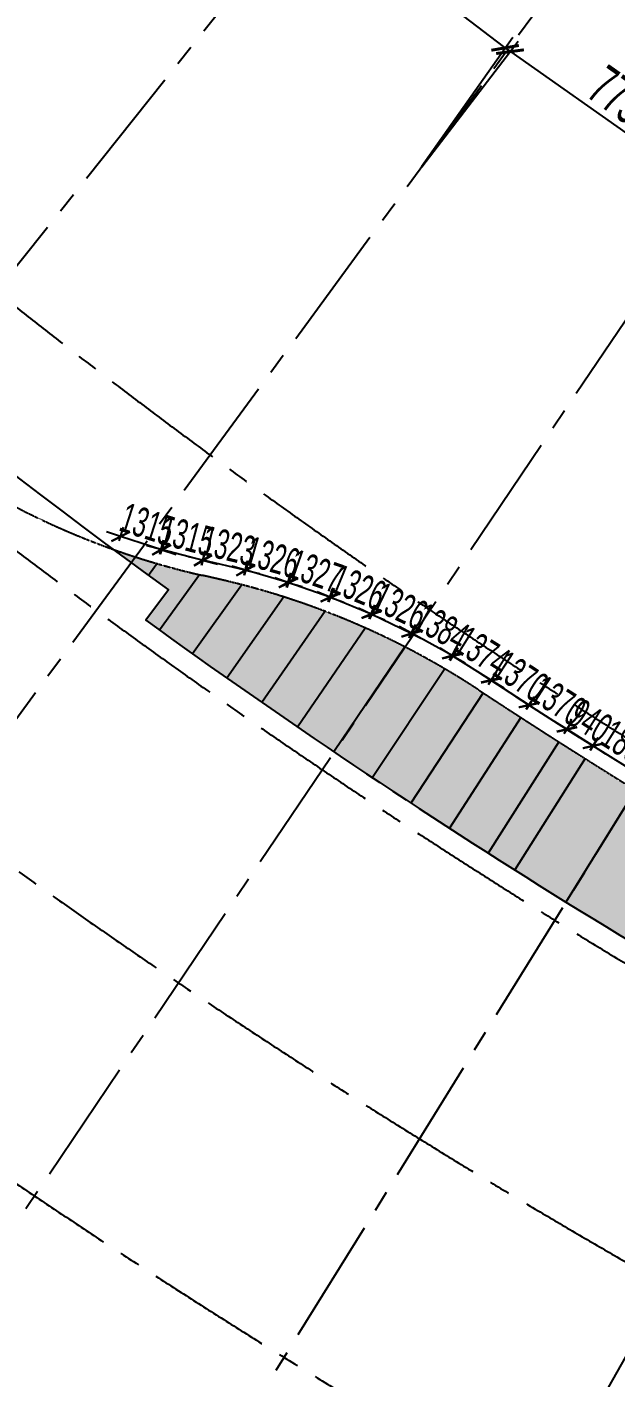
# Model space of a CAD drawing. Extents: x -668578 to 2331563, y -1202445 to 1620273.
# Drawn here: x 1590489 to 1608334, y 95313 to 136273 of the extents above; entities that cross this region are included whole.
import ezdxf

# ---------------------------------------------------------------- set-up
doc = ezdxf.new("R2010")
doc.units = 0
doc.linetypes.add('CENTER2', pattern=[28.575000000000003, 19.05, -3.175, 3.175, -3.175])
doc.linetypes.add('DASH', pattern=[0.35, 0.25, -0.1])
doc.layers.get('0').update_dxf_attribs({"color": 8})
doc.layers.get('Defpoints').update_dxf_attribs({"color": 8})
for name, color, linetype in [('#填充层', 8, 'Continuous'), ('#幕墙线-平面', 8, 'Continuous'), ('#标注', 8, 'Continuous'), ('#轴线', 8, 'CENTER2'), ('dim', 8, 'Continuous')]:
    doc.layers.add(name, color=color, linetype=linetype)
doc.styles.add('JHZX', font='jrs.shx', dxfattribs={"width": 0.6, "bigfont": 'jhz.shx'})
doc.dimstyles.new('JZBZ-300', dxfattribs={"dimscale": 300, "dimtxt": 3, "dimasz": 1.5, "dimexe": 1, "dimexo": 1, "dimgap": 0.5, "dimtad": 1, "dimdec": 0, "dimdsep": 46, "dimtxsty": 'JHZX', "dimblk1": 'ARCHTICK', "dimblk2": 'ARCHTICK', "dimsah": 1, "dimcen": 0, "dimclrd": 1, "dimclre": 1, "dimclrt": 2, "dimazin": 2, "dimtfac": 1, "dimtdec": 0, "dimtix": 1, "dimtmove": 0, "dimatfit": 3, "dimfxl": 0, "dimtolj": 1, "dimlwd": -1, "dimlwe": -1, "dimarcsym": 0})
doc.dimstyles.new('JZBZ-400', dxfattribs={"dimscale": 400, "dimtxt": 3, "dimasz": 1.5, "dimexe": 1, "dimexo": 1, "dimgap": 0.5, "dimtad": 1, "dimdec": 0, "dimdsep": 46, "dimtxsty": 'JHZX', "dimblk1": 'ARCHTICK', "dimblk2": 'ARCHTICK', "dimsah": 1, "dimcen": 0, "dimclrd": 1, "dimclre": 1, "dimclrt": 2, "dimazin": 2, "dimtfac": 1, "dimtdec": 0, "dimtix": 1, "dimtmove": 0, "dimatfit": 3, "dimfxl": 0, "dimtolj": 1, "dimlwd": -1, "dimlwe": -1, "dimarcsym": 0})

# ---------------------------------------------------------------- blocks, each defined once
blk = doc.blocks.new('_ARCHTICK')
at = {"color": 0, "linetype": 'ByBlock', "const_width": 0.15}
blk.add_lwpolyline([(-0.5, -0.5), (0.5, 0.5)], dxfattribs=at)
blk = doc.blocks.new('*D2918')
at = {"layer": '#标注', "ltscale": 300, "transparency": 16777216}
for p, q in [((52517.44000796566, 44290.05046599925), (60086.3965880055, 50671.34314769605)), ((174425.4857381964, -21557.413640005), (175612.1593012065, -11728.79187218522))]:
    blk.add_line(p, q, dxfattribs=at)
blk.add_arc((197092.148216231, 166179.179792065), 179599.9896916214, 220.1338192809486, 263.1156299250185, dxfattribs=at)
at = {"layer": 'Defpoints', "color": 0, "ltscale": 300, "transparency": 16777216}
for p in [(197092.148216231, 166179.179792065), (52211.62358048931, 44032.22045865798), (92698.63031371537, 20034.90273282577), (174377.5393316101, -21954.52967102801)]:
    blk.add_point(p, dxfattribs=at)
at = {"layer": '#标注', "ltscale": 300, "transparency": 16777216, "xscale": 600, "yscale": 600, "zscale": 600}
for p, rotation in [((59780.58016052921, 50413.51314035473), 130.1338192809486), ((175564.2128946202, -12125.90790320823), 353.1156299250185)]:
    blk.add_blockref('_ARCHTICK', p, dxfattribs=dict(at, rotation=rotation))
at = {"layer": '#标注', "ltscale": 300, "transparency": 16777216, "insert": (112118.423318551, 8861.341036451122), "char_height": 1200, "attachment_point": 5, "rotation": 331.6247246029836, "style": 'JHZX'}
blk.add_mtext('\\A1;42.98°', dxfattribs=at)
blk = doc.blocks.new('*D2939')
at = {"layer": '#标注', "ltscale": 300, "transparency": 16777216}
for p, q in [((-1772.791618300945, -1481.365197545436), (-9341.748198340536, -7862.657879242006)), ((165913.7732030131, -92055.65823940704), (164727.0996400029, -101884.2800072265))]:
    blk.add_line(p, q, dxfattribs=at)
blk.add_arc((197092.1482162317, 166179.1797920645), 269610.2124900237, 220.1338192809485, 263.1156299250187, dxfattribs=at)
at = {"layer": 'Defpoints', "color": 0, "ltscale": 300, "transparency": 16777216}
for p in [(197092.1482162317, 166179.1797920645), (-1466.975190824596, -1223.535190204158), (40379.67516651106, -53208.30268940322), (165961.7196095993, -91658.54220838404)]:
    blk.add_point(p, dxfattribs=at)
at = {"layer": '#标注', "ltscale": 300, "transparency": 16777216, "xscale": 600, "yscale": 600, "zscale": 600}
for p, rotation in [((-9035.931770864163, -7604.827871900749), 130.1338192809485), ((164775.0460465892, -101487.1639762035), 353.1156299250187)]:
    blk.add_blockref('_ARCHTICK', p, dxfattribs=dict(at, rotation=rotation))
at = {"layer": '#标注', "ltscale": 300, "transparency": 16777216, "insert": (69341.55334645722, -70334.48968467087), "char_height": 1200, "attachment_point": 5, "rotation": 331.6247246029835, "style": 'JHZX'}
blk.add_mtext('\\A1;42.98°', dxfattribs=at)
blk = doc.blocks.new('*D3001')
at = {"layer": '#标注', "transparency": 16777216}
for p, q in [((-73491.28243816619, 17042.59026928124), (-70722.97297692673, 20972.46832263111)), ((-70953.32835007206, 20645.45700468772), (-64611.04544367853, 16177.78611585175)), ((-67148.99953177266, 12574.91938044527), (-64380.69007053319, 16504.79743379514))]:
    blk.add_line(p, q, dxfattribs=at)
at = {"layer": 'Defpoints', "color": 0, "transparency": 16777216}
for p in [(-73721.63781131152, 16715.57895133785), (-64611.04544367853, 16177.78611585175), (-67379.354904918, 12247.90806250188)]:
    blk.add_point(p, dxfattribs=at)
at = {"layer": '#标注', "transparency": 16777216, "xscale": 600, "yscale": 600, "zscale": 600}
for p, rotation in [((-70953.32835007206, 20645.45700468772), 144.8381265405064), ((-64611.04544367853, 16177.78611585175), 324.8381265405064)]:
    blk.add_blockref('_ARCHTICK', p, dxfattribs=dict(at, rotation=rotation))
at = {"layer": '#标注', "transparency": 16777216, "insert": (-67321.47615058463, 19065.64419615651), "char_height": 1200, "attachment_point": 5, "rotation": 324.83812654050644, "style": 'JHZX'}
blk.add_mtext('\\A1;7758', dxfattribs=at)
blk = doc.blocks.new('*D3002')
at = {"layer": '#标注', "transparency": 16777216}
for p, q in [((-79639.54479862112, 21747.77908302239), (-76721.27209833461, 25561.39824386)), ((-76964.3559726546, 25243.73453796085), (-70803.36709747877, 20529.19832369304)), ((-73478.5559234453, 17033.24286875458), (-70560.28322315878, 20846.86202959219))]:
    blk.add_line(p, q, dxfattribs=at)
at = {"layer": 'Defpoints', "color": 0, "transparency": 16777216}
for p in [(-79882.62867294111, 21430.11537712323), (-70803.36709747877, 20529.19832369304), (-73721.63979776528, 16715.57916285543)]:
    blk.add_point(p, dxfattribs=at)
at = {"layer": '#标注', "transparency": 16777216, "xscale": 600, "yscale": 600, "zscale": 600}
for p, rotation in [((-76964.3559726546, 25243.73453796085), 142.5759180594664), ((-70803.36709747877, 20529.19832369304), 322.5759180594664)]:
    blk.add_blockref('_ARCHTICK', p, dxfattribs=dict(at, rotation=rotation))
at = {"layer": '#标注', "transparency": 16777216, "insert": (-73397.69378642671, 23521.79384262526), "char_height": 1200, "attachment_point": 5, "rotation": 322.5759180594664, "style": 'JHZX'}
blk.add_mtext('\\A1;7758', dxfattribs=at)
blk = doc.blocks.new('*D3198')
at = {"layer": '#标注', "ltscale": 300, "transparency": 16777216}
for p, q in [((86223.2646582323, -9456.299228931653), (85841.71094645484, -9217.726881353752)), ((86142.64304091455, -9585.239056407023), (86382.3128899509, -9201.93008774667)), ((87749.4950063055, -10410.59831145983), (86223.2646582323, -9456.299228931653)), ((87668.87338898776, -10539.5381389352), (87908.54323802411, -10156.22917027485)), ((87749.4950063055, -10410.59831145983), (88131.04871808297, -10649.17065903774))]:
    blk.add_line(p, q, dxfattribs=at)
at = {"layer": 'Defpoints', "color": 0, "ltscale": 300, "transparency": 16777216}
for p in [(86223.2646582323, -9456.299228931653), (85983.59480919596, -9839.608197592006), (87509.82515726915, -10793.90728012018)]:
    blk.add_point(p, dxfattribs=at)
at = {"layer": '#标注', "ltscale": 300, "transparency": 16777216, "xscale": 450, "yscale": 450, "zscale": 450}
for p, rotation in [((86223.2646582323, -9456.299228931653), 327.9836817863664), ((87749.4950063055, -10410.59831145983), 147.9836817863664)]:
    blk.add_blockref('_ARCHTICK', p, dxfattribs=dict(at, rotation=rotation))
at = {"layer": '#标注', "ltscale": 300, "transparency": 16777216, "insert": (87304.47629570612, -9424.71048782577), "char_height": 900, "attachment_point": 5, "rotation": 327.9836817863664, "style": 'JHZX'}
blk.add_mtext('\\A1;1800', dxfattribs=at)
blk = doc.blocks.new('*D3199')
at = {"layer": '#标注', "ltscale": 300, "transparency": 16777216}
for p, q in [((85433.07010591471, -8953.52770973634), (85053.3111647602, -8712.108682704053)), ((85351.29778611167, -9082.15787599079), (85594.01612393624, -8700.355082300008)), ((86226.31314702051, -9457.805403901224), (85433.07010591471, -8953.52770973634)), ((86144.54082721748, -9586.435570155667), (86387.25916504204, -9204.632776464892)), ((86226.31314702051, -9457.805403901224), (86606.07208817502, -9699.224430933511))]:
    blk.add_line(p, q, dxfattribs=at)
at = {"layer": 'Defpoints', "color": 0, "ltscale": 300, "transparency": 16777216}
for p in [(85433.07010591471, -8953.52770973634), (85190.35176809016, -9335.330503427122), (85983.59480919596, -9839.608197591999)]:
    blk.add_point(p, dxfattribs=at)
at = {"layer": '#标注', "ltscale": 300, "transparency": 16777216, "xscale": 450, "yscale": 450, "zscale": 450}
for p, rotation in [((85433.07010591471, -8953.52770973634), 327.555206159158), ((86226.31314702051, -9457.805403901224), 147.555206159158)]:
    blk.add_blockref('_ARCHTICK', p, dxfattribs=dict(at, rotation=rotation))
at = {"layer": '#标注', "ltscale": 300, "transparency": 16777216, "insert": (86151.58366251065, -8699.321301946118), "char_height": 900, "attachment_point": 5, "rotation": 327.55520615915805, "style": 'JHZX'}
blk.add_mtext('\\A1;940', dxfattribs=at)
blk = doc.blocks.new('*D3200')
at = {"layer": '#标注', "ltscale": 300, "transparency": 16777216}
for p, q in [((84280.09031006752, -8218.97312943593), (83901.45788961765, -7975.791119031644)), ((84199.9801325326, -8343.704026973504), (84442.21165033705, -7966.551515802679)), ((85432.58328589461, -8959.1779922563), (84280.09031006752, -8218.97312943593)), ((85352.47310835969, -9083.908889793875), (85594.70462616414, -8706.75637862305)), ((85432.58328589461, -8959.1779922563), (85811.21570634449, -9202.360002660578))]:
    blk.add_line(p, q, dxfattribs=at)
at = {"layer": 'Defpoints', "color": 0, "ltscale": 300, "transparency": 16777216}
for p in [(84037.85879226308, -8596.125640606755), (84280.09031006752, -8218.97312943593), (85190.35176809016, -9336.330503427125)]:
    blk.add_point(p, dxfattribs=at)
at = {"layer": '#标注', "ltscale": 300, "transparency": 16777216, "xscale": 450, "yscale": 450, "zscale": 450}
for p, rotation in [((84280.09031006752, -8218.97312943593), 327.2888230495159), ((85432.58328589461, -8959.1779922563), 147.288823049516)]:
    blk.add_blockref('_ARCHTICK', p, dxfattribs=dict(at, rotation=rotation))
at = {"layer": '#标注', "ltscale": 300, "transparency": 16777216, "insert": (85180.57947852011, -8084.232333579617), "char_height": 900, "attachment_point": 5, "rotation": 327.288823049516, "style": 'JHZX'}
blk.add_mtext('\\A1;1370', dxfattribs=at)
blk = doc.blocks.new('*D3201')
at = {"layer": '#标注', "ltscale": 300, "transparency": 16777216}
for p, q in [((83135.1852463274, -7472.472556322304), (82758.1611976331, -7226.80435181436)), ((83054.04067942634, -7597.004150485478), (83298.9640493327, -7221.123190526101)), ((84282.78216216943, -8220.244680647374), (83135.1852463274, -7472.472556322304)), ((84201.63759526837, -8344.776274810549), (84446.56096517474, -7968.895314851172)), ((84282.78216216943, -8220.244680647374), (84659.80621086374, -8465.912885155325))]:
    blk.add_line(p, q, dxfattribs=at)
at = {"layer": 'Defpoints', "color": 0, "ltscale": 300, "transparency": 16777216}
for p in [(83135.1852463274, -7472.472556322304), (82890.26187642105, -7848.353516281677), (84037.85879226308, -8596.125640606748)]:
    blk.add_point(p, dxfattribs=at)
at = {"layer": '#标注', "ltscale": 300, "transparency": 16777216, "xscale": 450, "yscale": 450, "zscale": 450}
for p, rotation in [((83135.1852463274, -7472.472556322304), 326.9118053939626), ((84282.78216216943, -8220.244680647374), 146.9118053939626)]:
    blk.add_blockref('_ARCHTICK', p, dxfattribs=dict(at, rotation=rotation))
at = {"layer": '#标注', "ltscale": 300, "transparency": 16777216, "insert": (84036.54131025902, -7343.659886892456), "char_height": 900, "attachment_point": 5, "rotation": 326.9118053939626, "style": 'JHZX'}
blk.add_mtext('\\A1;1370', dxfattribs=at)
blk = doc.blocks.new('*D3202')
at = {"layer": '#标注', "ltscale": 300, "transparency": 16777216}
for p, q in [((81968.91617138113, -6730.082348982494), (81587.53237565432, -6491.238466169849)), ((81884.66299879845, -6864.617068411808), (82128.14542658956, -6475.826485164631)), ((83133.74430421216, -7459.5629330345), (81968.91617138113, -6730.082348982494)), ((83049.49113162947, -7594.097652463814), (83292.97355942058, -7205.307069216637)), ((83133.74430421216, -7459.5629330345), (83515.12809993894, -7698.406815847145))]:
    blk.add_line(p, q, dxfattribs=at)
at = {"layer": 'Defpoints', "color": 0, "ltscale": 300, "transparency": 16777216}
for p in [(81968.91617138113, -6730.082348982494), (81725.43374359002, -7118.872932229675), (82890.26187642105, -7848.353516281681)]:
    blk.add_point(p, dxfattribs=at)
at = {"layer": '#标注', "ltscale": 300, "transparency": 16777216, "xscale": 450, "yscale": 450, "zscale": 450}
for p, rotation in [((81968.91617138113, -6730.082348982494), 327.9428977847163), ((83133.74430421216, -7459.5629330345), 147.9428977847163)]:
    blk.add_blockref('_ARCHTICK', p, dxfattribs=dict(at, rotation=rotation))
at = {"layer": '#标注', "ltscale": 300, "transparency": 16777216, "insert": (82869.7887482135, -6586.310913372763), "char_height": 900, "attachment_point": 5, "rotation": 327.9428977847163, "style": 'JHZX'}
blk.add_mtext('\\A1;1374', dxfattribs=at)
blk = doc.blocks.new('*D3154')
at = {"layer": '#标注', "ltscale": 300, "transparency": 16777216}
for p, q in [((80734.25312920992, -6050.117163713425), (80339.93809207108, -5833.286235370157)), ((80657.67241792181, -6189.382010506306), (80878.80708143876, -5787.24047228754)), ((81947.33140348626, -6717.179952576291), (80734.25312920992, -6050.117163713425)), ((81870.75069219815, -6856.444799369172), (82091.8853557151, -6454.303261150406)), ((81947.33140348626, -6717.179952576291), (82341.64644062507, -6934.010880919559))]:
    blk.add_line(p, q, dxfattribs=at)
at = {"layer": 'Defpoints', "color": 0, "ltscale": 300, "transparency": 16777216}
for p in [(80734.25312920992, -6050.117163713425), (80513.11846569297, -6452.258701932191), (81726.19673996931, -7119.321490795057)]:
    blk.add_point(p, dxfattribs=at)
at = {"layer": '#标注', "ltscale": 300, "transparency": 16777216, "xscale": 450, "yscale": 450, "zscale": 450}
for p, rotation in [((80734.25312920992, -6050.117163713425), 331.193930078469), ((81947.33140348626, -6717.179952576291), 151.193930078469)]:
    blk.add_blockref('_ARCHTICK', p, dxfattribs=dict(at, rotation=rotation))
at = {"layer": '#标注', "ltscale": 300, "transparency": 16777216, "insert": (81629.90017080578, -5857.895175293095), "char_height": 900, "attachment_point": 5, "rotation": 331.19393007846895, "style": 'JHZX'}
blk.add_mtext('\\A1;1384', dxfattribs=at)
blk = doc.blocks.new('*D3155')
at = {"layer": '#标注', "ltscale": 300, "transparency": 16777216}
for p, q in [((79513.00575884104, -5469.961997303602), (79107.12513064644, -5275.640316433048)), ((79446.45502489415, -5608.96683495304), (79642.55354608808, -5199.374911840536)), ((80709.21698781566, -6042.666779309431), (79513.00575884104, -5469.961997303602)), ((80642.66625386875, -6181.671616958869), (80838.7647750627, -5772.079693846365)), ((80709.21698781566, -6042.666779309431), (81115.09761601026, -6236.988460179986))]:
    blk.add_line(p, q, dxfattribs=at)
at = {"layer": 'Defpoints', "color": 0, "ltscale": 300, "transparency": 16777216}
for p in [(79513.00575884104, -5469.961997303602), (79316.90723764712, -5879.553920416107), (80513.11846662173, -6452.258702421936)]:
    blk.add_point(p, dxfattribs=at)
at = {"layer": '#标注', "ltscale": 300, "transparency": 16777216, "xscale": 450, "yscale": 450, "zscale": 450}
for p, rotation in [((79513.00575884104, -5469.961997303602), 334.4165040829909), ((80709.21698781566, -6042.666779309431), 154.4165040829909)]:
    blk.add_blockref('_ARCHTICK', p, dxfattribs=dict(at, rotation=rotation))
at = {"layer": '#标注', "ltscale": 300, "transparency": 16777216, "insert": (80370.20694782243, -5215.140217380384), "char_height": 900, "attachment_point": 5, "rotation": 334.41650408299085, "style": 'JHZX'}
blk.add_mtext('\\A1;1326', dxfattribs=at)
blk = doc.blocks.new('*D3156')
at = {"layer": '#标注', "ltscale": 300, "transparency": 16777216}
for p, q in [((78265.8528970351, -4950.047259313578), (77849.92709248149, -4778.274953319782)), ((78205.63406690657, -5095.859852476278), (78380.36776769764, -4672.763389611166)), ((79491.70679913755, -5456.310033275426), (78265.8528970351, -4950.047259313578)), ((79431.48796900902, -5602.122626438126), (79606.22166980008, -5179.026163573013)), ((79491.70679913755, -5456.310033275426), (79907.63260369119, -5628.082339269218))]:
    blk.add_line(p, q, dxfattribs=at)
at = {"layer": 'Defpoints', "color": 0, "ltscale": 300, "transparency": 16777216}
for p in [(78265.8528970351, -4950.047259313578), (78091.11919624404, -5373.143722178691), (79316.97309834648, -5879.406496140538)]:
    blk.add_point(p, dxfattribs=at)
at = {"layer": '#标注', "ltscale": 300, "transparency": 16777216, "xscale": 450, "yscale": 450, "zscale": 450}
for p, rotation in [((78265.8528970351, -4950.047259313578), 337.559969177903), ((79491.70679913755, -5456.310033275426), 157.559969177903)]:
    blk.add_blockref('_ARCHTICK', p, dxfattribs=dict(at, rotation=rotation))
at = {"layer": '#标注', "ltscale": 300, "transparency": 16777216, "insert": (79107.8095894114, -4648.610906889677), "char_height": 900, "attachment_point": 5, "rotation": 337.55996917790293, "style": 'JHZX'}
blk.add_mtext('\\A1;1326', dxfattribs=at)
blk = doc.blocks.new('*D3157')
at = {"layer": '#标注', "ltscale": 300, "transparency": 16777216}
for p, q in [((76988.07599161417, -4507.765171858267), (76563.25933835533, -4359.337374212537)), ((76937.57026628882, -4652.31810293614), (77087.02785671133, -4224.554069685713)), ((78240.57678666657, -4945.37968892826), (76988.07599161417, -4507.765171858267)), ((78190.07106134122, -5089.932620006133), (78339.52865176373, -4662.168586755706)), ((78240.57678666657, -4945.37968892826), (78665.39343992539, -5093.807486573995))]:
    blk.add_line(p, q, dxfattribs=at)
at = {"layer": 'Defpoints', "color": 0, "ltscale": 300, "transparency": 16777216}
for p in [(76988.07599161417, -4507.765171858267), (76838.61840119166, -4935.529205108698), (78091.11919624406, -5373.143722178691)]:
    blk.add_point(p, dxfattribs=at)
at = {"layer": '#标注', "ltscale": 300, "transparency": 16777216, "xscale": 450, "yscale": 450, "zscale": 450}
for p, rotation in [((76988.07599161417, -4507.765171858267), 340.7409628579825), ((78240.57678666657, -4945.37968892826), 160.7409628579825)]:
    blk.add_blockref('_ARCHTICK', p, dxfattribs=dict(at, rotation=rotation))
at = {"layer": '#标注', "ltscale": 300, "transparency": 16777216, "insert": (77812.23011933466, -4160.15022604815), "char_height": 900, "attachment_point": 5, "rotation": 340.74096285798254, "style": 'JHZX'}
blk.add_mtext('\\A1;1327', dxfattribs=at)
blk = doc.blocks.new('*D3158')
at = {"layer": '#标注', "ltscale": 300, "transparency": 16777216}
for p, q in [((75691.5085545186, -4128.179976162744), (75259.2148787099, -4003.191265249312)), ((75647.90990915653, -4278.972943992479), (75774.83436179422, -3839.984192290274)), ((76965.54285382935, -4496.540453406498), (75691.5085545186, -4128.179976162744)), ((76921.94420846728, -4647.333421236233), (77048.86866110496, -4208.344669534028)), ((76965.54285382935, -4496.540453406498), (77397.83652963805, -4621.529164319931))]:
    blk.add_line(p, q, dxfattribs=at)
at = {"layer": 'Defpoints', "color": 0, "ltscale": 300, "transparency": 16777216}
for p in [(75691.5085545186, -4128.179976162744), (75564.5841018809, -4567.168727864948), (76838.61840119165, -4935.529205108702)]:
    blk.add_point(p, dxfattribs=at)
at = {"layer": '#标注', "ltscale": 300, "transparency": 16777216, "xscale": 450, "yscale": 450, "zscale": 450}
for p, rotation in [((75691.5085545186, -4128.179976162744), 343.8738760369421), ((76965.54285382935, -4496.540453406498), 163.8738760369421)]:
    blk.add_blockref('_ARCHTICK', p, dxfattribs=dict(at, rotation=rotation))
at = {"layer": '#标注', "ltscale": 300, "transparency": 16777216, "insert": (76495.17731872521, -3735.968647039685), "char_height": 900, "attachment_point": 5, "rotation": 343.8738760369421, "style": 'JHZX'}
blk.add_mtext('\\A1;1326', dxfattribs=at)
blk = doc.blocks.new('*D3159')
at = {"layer": '#标注', "ltscale": 300, "transparency": 16777216}
for p, q in [((74346.05879362076, -3970.083197646047), (74450.37607430425, -3529.903946663162)), ((74381.19578264635, -3821.818467107292), (73943.32400198016, -3718.048029620426)), ((75668.90138256439, -4126.989476882067), (74381.19578264635, -3821.818467107292)), ((75633.7643935388, -4275.254207420821), (75738.0816742223, -3835.074956437937)), ((75668.90138256439, -4126.989476882067), (76106.7731632306, -4230.759914368933))]:
    blk.add_line(p, q, dxfattribs=at)
at = {"layer": 'Defpoints', "color": 0, "ltscale": 300, "transparency": 16777216}
for p in [(74381.19578264635, -3821.818467107292), (74276.87850196286, -4261.997718090177), (75564.5841018809, -4567.168727864952)]:
    blk.add_point(p, dxfattribs=at)
at = {"layer": '#标注', "ltscale": 300, "transparency": 16777216, "xscale": 450, "yscale": 450, "zscale": 450}
for p, rotation in [((74381.19578264635, -3821.818467107292), 346.6675439360289), ((75668.90138256439, -4126.989476882067), 166.6675439360289)]:
    blk.add_blockref('_ARCHTICK', p, dxfattribs=dict(at, rotation=rotation))
at = {"layer": '#标注', "ltscale": 300, "transparency": 16777216, "insert": (75163.4091659212, -3390.574931106417), "char_height": 900, "attachment_point": 5, "rotation": 346.66754393602895, "style": 'JHZX'}
blk.add_mtext('\\A1;1323', dxfattribs=at)
blk = doc.blocks.new('*D3160')
at = {"layer": '#标注', "ltscale": 300, "transparency": 16777216}
for p, q in [((73080.44993429919, -3638.420683043914), (73192.77850859785, -3209.668991463746)), ((73116.7475941244, -3499.87460830176), (72681.43916886738, -3385.828236591597)), ((74389.2070762615, -3833.246026510007), (73116.7475941244, -3499.87460830176)), ((74352.90941643629, -3971.792101252158), (74465.23799073495, -3543.040409671994)), ((74389.2070762615, -3833.246026510007), (74824.51550151853, -3947.29239822017))]:
    blk.add_line(p, q, dxfattribs=at)
at = {"layer": 'Defpoints', "color": 0, "ltscale": 300, "transparency": 16777216}
for p in [(73116.7475941244, -3499.87460830176), (73004.41901982576, -3928.626299881929), (74276.87850196286, -4261.997718090173)]:
    blk.add_point(p, dxfattribs=at)
at = {"layer": '#标注', "ltscale": 300, "transparency": 16777216, "xscale": 450, "yscale": 450, "zscale": 450}
for p, rotation in [((73116.7475941244, -3499.87460830176), 345.3190468461813), ((74389.2070762615, -3833.246026510007), 165.3190468461813)]:
    blk.add_blockref('_ARCHTICK', p, dxfattribs=dict(at, rotation=rotation))
at = {"layer": '#标注', "ltscale": 300, "transparency": 16777216, "insert": (73905.03916413985, -3086.149083729857), "char_height": 900, "attachment_point": 5, "rotation": 345.31904684618127, "style": 'JHZX'}
blk.add_mtext('\\A1;1315', dxfattribs=at)
blk = doc.blocks.new('*D3161')
at = {"layer": '#标注', "ltscale": 300, "transparency": 16777216}
for p, q in [((71844.23215544868, -3240.197696216961), (71979.81531866315, -2818.796814075868)), ((71887.93094870457, -3104.379135933006), (71459.55746591886, -2966.552580995136)), ((73140.00218304023, -3507.225417740836), (71887.93094870457, -3104.379135933006)), ((73096.30338978434, -3643.043978024791), (73231.88655299881, -3221.643095883697)), ((73140.00218304023, -3507.225417740836), (73568.37566582594, -3645.051972678706))]:
    blk.add_line(p, q, dxfattribs=at)
at = {"layer": 'Defpoints', "color": 0, "ltscale": 300, "transparency": 16777216}
for p in [(71887.93094870457, -3104.379135933006), (71752.3477854901, -3525.7800180741), (73004.41901982576, -3928.626299881929)]:
    blk.add_point(p, dxfattribs=at)
at = {"layer": '#标注', "ltscale": 300, "transparency": 16777216, "xscale": 450, "yscale": 450, "zscale": 450}
for p, rotation in [((71887.93094870457, -3104.379135933006), 342.1647374250613), ((73140.00218304023, -3507.225417740836), 162.1647374250613)]:
    blk.add_blockref('_ARCHTICK', p, dxfattribs=dict(at, rotation=rotation))
at = {"layer": '#标注', "ltscale": 300, "transparency": 16777216, "insert": (72697.73530578955, -2734.637633122635), "char_height": 900, "attachment_point": 5, "rotation": 342.16473742506133, "style": 'JHZX'}
blk.add_mtext('\\A1;1315', dxfattribs=at)
blk = doc.blocks.new('A$Caccc0cd0')
at = {"layer": '#标注'}
for p1, p2, distance, picture, middle in [((-79882.62867294112, 21430.11537712323), (-73721.6397977653, 16715.57916285543), 4802.083574569001, '*D3002', (-73397.69378642671, 23521.79384262526)), ((-73721.63781131152, 16715.57895133784), (-67379.354904918, 12247.90806250188), 4807.02390127082, '*D3001', (-67321.47615058463, 19065.64419615651))]:
    dim = blk.add_aligned_dim(p1=p1, p2=p2, distance=distance, dimstyle='JZBZ-400', override={"dimclrd": 256, "dimclre": 256, "dimclrt": 256}, dxfattribs=at)
    dim.commit()
    dim.dimension.update_dxf_attribs({"geometry": picture, "text_midpoint": middle})
blk = doc.blocks.new('DSGDFG')
at = {"layer": '#标注', "ltscale": 300}
blk.add_arc((197092.151355247, 166179.1920613433), 257800.0000000007, 220.1360728823768, 263.1156295571803, dxfattribs=at)
at = {"layer": '#轴线', "ltscale": 200}
for p, q in [((35227.40580910095, -36910.91378040868), (78982.85944990837, 17988.62162712382)), ((43365.92920727399, -43147.46462461073), (84924.37316075922, 13442.03373072462)), ((91040.72196919634, 9133.5161413241), (51745.48963866313, -49056.60982769798)), ((97322.37239822163, 5069.784493485728), (60352.86970481253, -54628.99893156136)), ((69174.48636343633, -59855.81918371166), (103759.5332169894, 1257.172938795993))]:
    blk.add_line(p, q, dxfattribs=at)
for radius in [206950.0000000004, 212800.0000000004, 220600.0000000004, 228400.0000000004, 236200.0000000004, 244000.0000000004, 251800.0000000004, 257800.0000000004]:
    blk.add_arc((197092.1513552468, 166179.1920613431), radius, 218.4388923744016, 265.1405841852512, dxfattribs=at)
at = {"layer": '#标注', "ltscale": 300}
blk.add_blockref('A$Caccc0cd0', (154502.6209182295, -8915.558944611956), dxfattribs=at)
for base, center, p1, p2, picture, middle in [((40379.67516651106, -53208.30268940322), (197092.1482162317, 166179.1797920645), (-1466.975190824596, -1223.535190204158), (165961.7196095993, -91658.54220838402), '*D2939', (69341.55334645722, -70334.48968467087)), ((92698.63031371537, 20034.90273282577), (197092.148216231, 166179.179792065), (52211.62358048931, 44032.22045865798), (174377.5393316101, -21954.52967102802), '*D2918', (112118.423318551, 8861.341036451122))]:
    dim = blk.add_angular_dim_3p(base=base, center=center, p1=p1, p2=p2, dimstyle='JZBZ-400', override={"dimclrd": 256, "dimclre": 256, "dimclrt": 256}, dxfattribs=at)
    dim.commit()
    dim.dimension.update_dxf_attribs({"geometry": picture, "text_midpoint": middle})
blk = doc.blocks.new('D1')
at = {"layer": '#标注', "ltscale": 300}
for p1, p2, distance, picture, middle in [((73004.41901982576, -3928.626299881929), (71752.3477854901, -3525.780018074103), -442.6753862781799, '*D3161', (72697.73530578955, -2734.637633122635)), ((74276.87850196287, -4261.997718090177), (73004.41901982576, -3928.626299881929), -443.22197783596334, '*D3160', (73905.03916413985, -3086.149083729857)), ((75564.5841018809, -4567.168727864948), (74276.87850196287, -4261.997718090177), -452.37138287589454, '*D3159', (75163.4091659212, -3390.574931106417)), ((76838.61840119166, -4935.529205108702), (75564.5841018809, -4567.168727864948), -456.969299623551, '*D3158', (76495.17731872521, -3735.968647039685)), ((78091.11919624405, -5373.143722178691), (76838.61840119166, -4935.529205108702), -453.12210217289135, '*D3157', (77812.23011933466, -4160.15022604815)), ((79316.9730983465, -5879.406496140538), (78091.11919624405, -5373.143722178691), -457.758105423713, '*D3156', (79107.8095894114, -4648.610906889677)), ((80513.11846662173, -6452.258702421939), (79316.9072376471, -5879.553920416103), -454.1147140243831, '*D3155', (80370.20694782243, -5215.140217380384)), ((81726.19673996931, -7119.321490795061), (80513.11846569297, -6452.258701932195), -458.93175546012515, '*D3154', (81629.90017080578, -5857.895175293095)), ((82890.26187642105, -7848.353516281684), (81725.43374359002, -7118.872932229671), -458.73937073760436, '*D3202', (82869.7887482135, -6586.310913372763)), ((84037.85879226308, -8596.125640606755), (82890.26187642105, -7848.353516281684), -448.6356575064751, '*D3201', (84036.54131025902, -7343.659886892456)), ((85190.35176809016, -9336.330503427118), (84037.85879226308, -8596.125640606755), -448.24114592516025, '*D3200', (85180.57947852011, -8084.232333579617)), ((85983.59480919596, -9839.60819759201), (85190.35176809016, -9335.330503427118), -452.42188804963575, '*D3199', (86151.58366251065, -8699.321301946118)), ((87509.82515726914, -10793.90728012018), (85983.59480919596, -9839.60819759201), -452.0701295071066, '*D3198', (87304.47629570612, -9424.71048782577))]:
    dim = blk.add_aligned_dim(p1=p1, p2=p2, distance=distance, dimstyle='JZBZ-300', override={"dimclrd": 256, "dimclre": 256, "dimclrt": 256}, dxfattribs=at)
    dim.commit()
    dim.dimension.update_dxf_attribs({"geometry": picture, "text_midpoint": middle})

msp = doc.modelspace()

# ---------------------------------------------------------------- hatches: boundary and pattern name
at = {"layer": '#填充层', "ltscale": 5}
h = msp.add_hatch(dxfattribs=at)
h.set_pattern_fill('DOTS', color=256, scale=300)
h.set_pattern_definition([(0, (1499898.777027618, 275661.4264817045), (238.125, 476.25), [0, -476.25])])
edge = h.paths.add_edge_path()
edge.add_arc((1718541.04347246, 290089.1825916904), 258450.0000122762, 224.2010680907206, 263.0036580566755)
edge.add_arc((1687376.985044699, 36144.25949104445), 2599.999999999618, 263.0036580561427, 353.115629925022)
edge.add_line((1689958.239246348, 35832.60784823389), (1699116.865503937, 111688.9142534468))
edge.add_arc((1675951.513029902, 114994.4315735811), 23399.99999999987, 351.8791540171561, 408.4110155012523)
edge.add_line((1691484.021918594, 132495.8934445993), (1690101.995247554, 131048.2174569779))
edge.add_arc((1675948.321140328, 114990.4893547565), 21405.07235536606, 48.60625955378568, 51.23890231349652)
edge.add_line((1689349.491480396, 131681.377768946), (1689159.609878179, 131449.1013408638))
edge.add_arc((1675949.607221914, 114985.3847495828), 21108.24801295796, 51.25746606330708, 104.0093023544159)
edge.add_line((1670839.73464989, 135465.7982335488), (1670192.590099086, 137674.7050877369))
edge.add_arc((1675951.513030889, 114994.4315731884), 23400.00000062333, 104.2473117498924, 212.3661627149257)
edge.add_line((1656186.838222372, 102467.7548493821), (1652038.789221159, 89843.20838746446))
edge.add_arc((1718541.043465732, 290089.1825787133), 210999.9999986069, 242.3756600973465, 251.62852708999202, ccw=False)
edge.add_line((1620706.153831682, 103141.7718726395), (1620179.691224763, 102119.3262593125))
edge.add_arc((1718541.04346532, 290089.1825779399), 212149.9999977291, 234.0851270116521, 242.37772087812482, ccw=False)
edge.add_line((1594097.542817536, 118271.1461394996), (1594778.255679421, 119198.0699989475))
edge.add_arc((1718541.04346347, 290089.1825760542), 210999.9999950733, 233.5227855587175, 234.0871865955971, ccw=False)
edge.add_arc((1601139.379293661, 142933.1030267347), 23899.9999999685, 250.3460703162144, 257.1003230833905)
edge.add_line((1595803.83288865, 119636.280398778), (1596334.551120201, 119514.7328470948))
edge.add_arc((1590954.355791283, 96022.95772849166), 24100.00000000698, 56.67752398748638, 77.10032308337088, ccw=False)
edge.add_arc((1718541.043459417, 290089.1825656286), 208149.9999842003, 236.6775239869844, 251.6257060700821)
edge.add_line((1652927.316339129, 92551.18291288603), (1655362.302962887, 99959.25135525523))
edge.add_arc((1675951.512233832, 114994.4316696944), 25494.55207471757, -6.884370074981291, 216.1386244719837, ccw=False)
edge.add_line((1701262.250565385, 111938.5012709214), (1691785.922599286, 33450.83100518363))
edge.add_arc((1689205.315513597, 33761.66306029755), 2599.259413216486, 263.4547283034507, 353.1318561132468, ccw=False)
edge.add_arc((1718541.053828594, 290089.2039390777), 260600.0223987816, 224.7692622454333, 263.4709527714301, ccw=False)
edge.add_arc((1535374.285491531, 108391.8001744133), 2599.999999823963, 144.4518068245103, 224.7692605196787, ccw=False)

# ---------------------------------------------------------------- linework, layer by layer
at = {"layer": '#幕墙线-平面', "ltscale": 300}
msp.add_lwpolyline([(1687060.289512337, 33563.6192701261, -0.1896724665705532), (1520685.200405335, 123807.8911893588, -0.4137557307421613), (1520999.729779983, 127468.4832556868), (1553033.76597313, 154475.9787489982, -0.4142820029461422), (1557191.102681616, 154121.5518412802, 0.06101702159663614), (1594778.255679421, 119198.0699989475), (1594097.542817536, 118271.1461394997, 0.03619906562373296), (1620179.691224763, 102119.3262593125), (1620706.153831682, 103141.7718726394, 0.04039519900043325), (1652038.789221159, 89843.20838746446), (1656186.838222372, 102467.7548493822, -0.5101788404661648), (1670192.590099086, 137674.7050877369), (1670839.73464989, 135465.7982335488, -0.2343261784634417), (1689159.609878179, 131449.1013408638), (1689349.491480396, 131681.377768946, -0.01148757632340535), (1690101.995247555, 131048.2174569779), (1691484.021918594, 132495.8934445993, -0.2517943818826403), (1699116.865503937, 111688.9142534462), (1689958.239246348, 35832.60784823413, -0.4147747798173004), (1687060.388975351, 33563.60706794064, 0.4147747798173004)], format="xyb", dxfattribs=at)
at = {"layer": '#幕墙线-平面', "linetype": 'DASH'}
msp.add_lwpolyline([(1701260.772420367, 111938.6666949292, 1.469013519983646), (1655360.824817874, 99959.41677931677), (1652925.838194116, 92551.34833694746, -0.06531639655468416), (1604192.228229745, 116160.8885729812, 0.08934789545122705), (1596333.072975181, 119514.8982711581), (1595802.354743637, 119636.4458228394, -0.1125361045484937), (1586232.723067736, 124250.5045660065, -0.0289167358602207), (1567982.280702303, 140623.209537493, 0.4135317777768934), (1564309.650820475, 140640.842018419), (1533545.329197164, 110241.3772921534, 0.4147813150809291), (1533526.940849237, 106560.9066498611, 0.1704931411937264), (1688909.029618458, 31179.34172008293, 0.4123966734240728), (1691784.445578917, 33451.00576550497), (1701260.771450383, 111938.6585777536)], format="xyb", dxfattribs=at)
at = {"layer": '#幕墙线-平面', "ltscale": 300}
for points in [[(1594440.732695953, 119991.042662471), (1594179.65243099, 119633.1928942967)], [(1595719.285841727, 119655.7951112724), (1594507.834900146, 117974.7274265371)], [(1597006.991441645, 119350.6241014976), (1595514.431393035, 117253.7833651287)], [(1598281.038040784, 118982.2636242539), (1596550.930237199, 116520.652096097)], [(1599533.526536008, 118544.6491071839), (1597614.282341392, 115778.1360458492)], [(1600759.323641605, 118038.2389089465), (1598699.933254963, 115029.9617337198)], [(1601955.525805457, 117465.5341274304), (1599803.714036924, 114279.4300064486)], [(1603167.841083354, 116798.9198971329), (1600969.811190109, 113497.484470909)], [(1604332.669216185, 116069.4393130809), (1602137.938806624, 112725.3200668492)], [(1605480.266132027, 115321.6671887558), (1603307.588988489, 111963.1781081473)], [(1606632.759107854, 114582.4623259355), (1604481.767490661, 111209.0437609854)], [(1607426.00214896, 114078.1846317706), (1605290.716008818, 110695.7996731309)], [(1608951.216954162, 113125.8951744339), (1606844.610841975, 109724.1930753899)]]:
    msp.add_lwpolyline(points, dxfattribs=at)

# ---------------------------------------------------------------- block references
at = {"layer": '#标注'}
msp.add_blockref('DSGDFG', (1521448.890479225, 123909.9869659723), dxfattribs=at)
at = {"layer": 'dim'}
msp.add_blockref('D1', (1521442.407339764, 123917.7928293626), dxfattribs=at)

doc.saveas('drawing.dxf')
